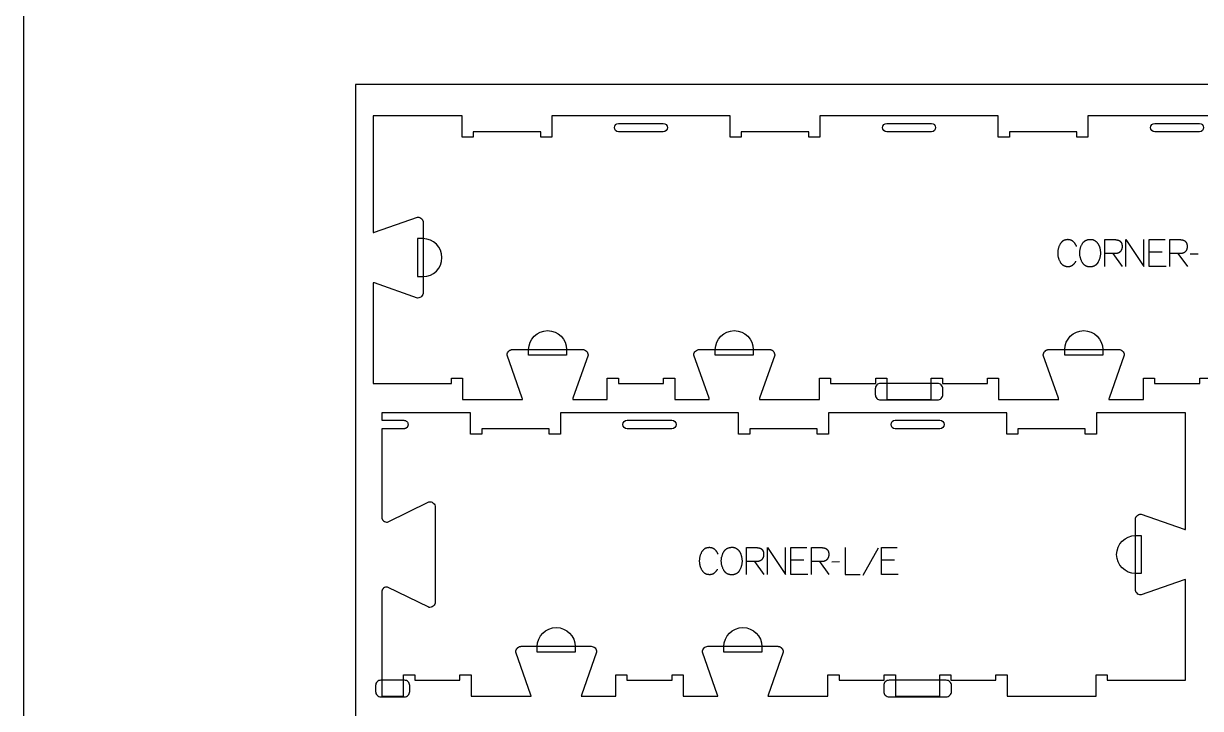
# Model space of a CAD drawing. Extents: x -34195 to -31012, y -17593 to -11999.
# Drawn here: x -34195 to -32878, y -14580 to -13813 of the extents above; entities that cross this region are included whole.
import ezdxf

# ---------------------------------------------------------------- set-up
doc = ezdxf.new("R2010")
doc.units = 0
for name, color, linetype in [('0_SHEET_SPRUCEPLY_2440X122', 1, 'CONTINUOUS'), ('1_ANYTOOL_1MMDEEP_LABELS_S', 2, 'CONTINUOUS'), ('3_ANYTOOL_CUTTHROUGH_INSID', 4, 'CONTINUOUS'), ('4_ANYTOOL_CUTTHROUGH_OUTSI', 5, 'CONTINUOUS'), ('5_ANYTOOL_HALF_MILL_9MM_IN', 3, 'CONTINUOUS'), ('DONOTCUT', 18, 'CONTINUOUS')]:
    doc.layers.add(name, color=color, linetype=linetype)

msp = doc.modelspace()

# ---------------------------------------------------------------- linework, layer by layer
at = {"layer": '0_SHEET_SPRUCEPLY_2440X122'}
msp.add_lwpolyline([(-33823.6, -13881.7), (-33823.6, -15101.7), (-31383.6, -15101.7), (-31383.6, -13881.7)], close=True, dxfattribs=at)
at = {"layer": '1_ANYTOOL_1MMDEEP_LABELS_S'}
for points in [[(-33016.8, -14062.7), (-33017, -14062.3), (-33017.2, -14061.9), (-33017.3, -14061.6), (-33017.5, -14061.2), (-33017.7, -14060.8), (-33017.9, -14060.5), (-33018.2, -14060.1), (-33018.4, -14059.8), (-33018.6, -14059.4), (-33018.9, -14059.1), (-33019.1, -14058.8), (-33019.4, -14058.5), (-33019.7, -14058.2), (-33020, -14057.9), (-33020.3, -14057.6), (-33020.6, -14057.4), (-33020.7, -14057.2), (-33020.9, -14057.1), (-33021.1, -14057), (-33021.2, -14056.9), (-33021.4, -14056.7), (-33021.6, -14056.6), (-33021.7, -14056.5), (-33021.9, -14056.4), (-33022.1, -14056.3), (-33022.3, -14056.2), (-33022.4, -14056.1), (-33022.6, -14056.1), (-33022.8, -14056), (-33023, -14055.9), (-33023.2, -14055.8), (-33023.4, -14055.8), (-33023.6, -14055.7), (-33023.7, -14055.6), (-33023.9, -14055.6), (-33024.1, -14055.5), (-33024.3, -14055.5), (-33024.5, -14055.4), (-33024.7, -14055.4), (-33025, -14055.4), (-33025.2, -14055.3), (-33025.4, -14055.3), (-33025.6, -14055.3), (-33025.8, -14055.3), (-33026, -14055.3), (-33026.2, -14055.2), (-33026.5, -14055.2), (-33026.7, -14055.2), (-33027, -14055.2), (-33027.4, -14055.3), (-33027.7, -14055.3), (-33028, -14055.3), (-33028.3, -14055.3), (-33028.7, -14055.4), (-33029, -14055.5), (-33029.3, -14055.5), (-33029.6, -14055.6), (-33029.9, -14055.7), (-33030.2, -14055.8), (-33030.5, -14055.9), (-33030.7, -14056), (-33030.9, -14056.1), (-33031, -14056.1), (-33031.1, -14056.2), (-33031.3, -14056.3), (-33031.4, -14056.3), (-33031.5, -14056.4), (-33031.7, -14056.5), (-33031.8, -14056.6), (-33031.9, -14056.6), (-33032, -14056.7), (-33032.2, -14056.8), (-33032.3, -14056.9), (-33032.4, -14057), (-33032.5, -14057.1), (-33032.8, -14057.3), (-33033, -14057.5), (-33033.2, -14057.7), (-33033.4, -14057.9), (-33033.7, -14058.1), (-33033.9, -14058.3), (-33034.1, -14058.6), (-33034.3, -14058.8), (-33034.5, -14059.1), (-33034.7, -14059.4), (-33034.8, -14059.6), (-33035, -14059.9), (-33035.4, -14060.5), (-33035.7, -14061.1), (-33036, -14061.7), (-33036.3, -14062.3), (-33036.5, -14062.9), (-33036.7, -14063.6), (-33036.9, -14064.2), (-33037.1, -14064.8), (-33037.3, -14065.5), (-33037.4, -14066.2), (-33037.6, -14066.8), (-33037.7, -14067.5), (-33037.7, -14068.2), (-33037.8, -14068.8), (-33037.8, -14069.5), (-33037.8, -14070.2), (-33037.8, -14070.9), (-33037.8, -14071.6), (-33037.7, -14072.3), (-33037.7, -14073), (-33037.6, -14073.7), (-33037.4, -14074.3), (-33037.3, -14075), (-33037.2, -14075.3), (-33037.1, -14075.6), (-33037, -14075.9), (-33036.9, -14076.3), (-33036.8, -14076.6), (-33036.7, -14076.9), (-33036.6, -14077.2), (-33036.5, -14077.5), (-33036.2, -14078.1), (-33035.9, -14078.7), (-33035.6, -14079.4), (-33035.3, -14080), (-33035, -14080.5), (-33034.8, -14080.8), (-33034.6, -14081.1), (-33034.4, -14081.4), (-33034.2, -14081.6), (-33034, -14081.9), (-33033.8, -14082.1), (-33033.6, -14082.4), (-33033.4, -14082.6), (-33033.1, -14082.8), (-33032.9, -14083), (-33032.7, -14083.2), (-33032.6, -14083.3), (-33032.4, -14083.4), (-33032.3, -14083.5), (-33032.2, -14083.6), (-33032.1, -14083.7), (-33031.9, -14083.7), (-33031.8, -14083.8), (-33031.7, -14083.9), (-33031.5, -14084), (-33031.4, -14084.1), (-33031.3, -14084.1), (-33031.1, -14084.2), (-33030.8, -14084.3), (-33030.6, -14084.5), (-33030.3, -14084.6), (-33030, -14084.7), (-33029.7, -14084.8), (-33029.4, -14084.9), (-33029.1, -14084.9), (-33028.7, -14085), (-33028.4, -14085.1), (-33028.1, -14085.1), (-33027.7, -14085.2), (-33027.4, -14085.2), (-33027.1, -14085.2), (-33026.7, -14085.2), (-33026.3, -14085.2), (-33026, -14085.2), (-33025.6, -14085.2), (-33025.4, -14085.2), (-33025.2, -14085.2), (-33025, -14085.2), (-33024.9, -14085.1), (-33024.7, -14085.1), (-33024.5, -14085.1), (-33024.3, -14085), (-33024.2, -14085), (-33024, -14085), (-33023.8, -14084.9), (-33023.7, -14084.9), (-33023.5, -14084.8), (-33023.3, -14084.8), (-33023.2, -14084.7), (-33023, -14084.7), (-33022.9, -14084.6), (-33022.7, -14084.5), (-33022.5, -14084.5), (-33022.4, -14084.4), (-33022.2, -14084.3), (-33022.1, -14084.2), (-33022, -14084.2), (-33021.8, -14084.1), (-33021.7, -14084), (-33021.5, -14083.9), (-33021.4, -14083.8), (-33021.3, -14083.7), (-33021.1, -14083.6), (-33020.9, -14083.4), (-33020.6, -14083.2), (-33020.3, -14083), (-33020.1, -14082.7), (-33019.8, -14082.5), (-33019.6, -14082.3), (-33019.4, -14082), (-33019.1, -14081.7), (-33018.9, -14081.5), (-33018.7, -14081.2), (-33018.5, -14080.9), (-33018.3, -14080.6), (-33018.1, -14080.3), (-33017.9, -14080), (-33017.7, -14079.7), (-33017.5, -14079.4)], [(-32985.2, -14085.2), (-32985.2, -14055.2), (-32973.8, -14055.2), (-32973.3, -14055.2), (-32972.8, -14055.3), (-32972.6, -14055.3), (-32972.4, -14055.3), (-32972.2, -14055.3), (-32971.9, -14055.4), (-32971.7, -14055.4), (-32971.5, -14055.4), (-32971.3, -14055.5), (-32971.1, -14055.5), (-32970.9, -14055.6), (-32970.7, -14055.6), (-32970.5, -14055.7), (-32970.3, -14055.7), (-32970.1, -14055.8), (-32969.9, -14055.9), (-32969.8, -14055.9), (-32969.6, -14056), (-32969.4, -14056.1), (-32969.3, -14056.2), (-32969.1, -14056.2), (-32968.9, -14056.3), (-32968.8, -14056.4), (-32968.6, -14056.5), (-32968.5, -14056.6), (-32968.4, -14056.7), (-32968.2, -14056.8), (-32968.1, -14057), (-32967.9, -14057.1), (-32967.8, -14057.2), (-32967.7, -14057.3), (-32967.6, -14057.4), (-32967.5, -14057.6), (-32967.4, -14057.7), (-32967.2, -14057.9), (-32967.1, -14058), (-32967, -14058.1), (-32967, -14058.3), (-32966.9, -14058.5), (-32966.8, -14058.6), (-32966.7, -14058.8), (-32966.6, -14058.9), (-32966.5, -14059.1), (-32966.5, -14059.3), (-32966.4, -14059.5), (-32966.3, -14059.6), (-32966.3, -14059.8), (-32966.2, -14060), (-32966.2, -14060.2), (-32966.1, -14060.4), (-32966.1, -14060.6), (-32966, -14060.8), (-32966, -14061), (-32966, -14061.2), (-32965.9, -14061.5), (-32965.9, -14061.7), (-32965.9, -14061.9), (-32965.9, -14062.1), (-32965.8, -14062.6), (-32965.8, -14063.1), (-32965.8, -14063.3), (-32965.8, -14063.4), (-32965.8, -14063.6), (-32965.9, -14063.8), (-32965.9, -14063.9), (-32965.9, -14064.1), (-32965.9, -14064.3), (-32965.9, -14064.5), (-32966, -14064.6), (-32966, -14064.8), (-32966, -14065), (-32966.1, -14065.1), (-32966.1, -14065.3), (-32966.2, -14065.5), (-32966.2, -14065.6), (-32966.3, -14065.8), (-32966.3, -14065.9), (-32966.4, -14066.1), (-32966.5, -14066.3), (-32966.5, -14066.4), (-32966.6, -14066.6), (-32966.7, -14066.7), (-32966.7, -14066.9), (-32966.8, -14067.1), (-32966.9, -14067.2), (-32967, -14067.4), (-32967.1, -14067.5), (-32967.2, -14067.7), (-32967.3, -14067.8), (-32967.4, -14068), (-32967.5, -14068.1), (-32967.6, -14068.3), (-32967.7, -14068.4), (-32967.8, -14068.5), (-32968, -14068.7), (-32968.1, -14068.8), (-32968.2, -14068.9), (-32968.3, -14069.1), (-32968.4, -14069.2), (-32968.6, -14069.3), (-32968.7, -14069.4), (-32968.8, -14069.5), (-32969, -14069.6), (-32969.1, -14069.7), (-32969.3, -14069.8), (-32969.4, -14069.9), (-32969.5, -14070), (-32969.7, -14070.1), (-32969.8, -14070.1), (-32970, -14070.2), (-32970.2, -14070.3), (-32970.3, -14070.3), (-32970.5, -14070.4), (-32970.6, -14070.4), (-32970.8, -14070.5), (-32971, -14070.5), (-32971.1, -14070.6), (-32971.3, -14070.6), (-32971.5, -14070.6), (-32971.7, -14070.6), (-32971.8, -14070.7), (-32972, -14070.7), (-32972.2, -14070.7), (-32974.1, -14070.8), (-32976.2, -14070.8), (-32985.1, -14070.8)], [(-32961.6, -14085.2), (-32961.6, -14055.2), (-32941.6, -14085.2), (-32941.6, -14055.2)], [(-32916.6, -14085.2), (-32935.5, -14085.2), (-32935.5, -14055.2), (-32917.7, -14055.2)], [(-32912.3, -14085.2), (-32912.3, -14055.2), (-32900.9, -14055.2), (-32900.5, -14055.2), (-32900, -14055.3), (-32899.7, -14055.3), (-32899.5, -14055.3), (-32899.3, -14055.3), (-32899.1, -14055.4), (-32898.9, -14055.4), (-32898.6, -14055.4), (-32898.4, -14055.5), (-32898.2, -14055.5), (-32898, -14055.6), (-32897.8, -14055.6), (-32897.6, -14055.7), (-32897.5, -14055.7), (-32897.3, -14055.8), (-32897.1, -14055.9), (-32896.9, -14055.9), (-32896.7, -14056), (-32896.6, -14056.1), (-32896.4, -14056.2), (-32896.2, -14056.2), (-32896.1, -14056.3), (-32895.9, -14056.4), (-32895.8, -14056.5), (-32895.6, -14056.6), (-32895.5, -14056.7), (-32895.4, -14056.8), (-32895.2, -14057), (-32895.1, -14057.1), (-32895, -14057.2), (-32894.8, -14057.3), (-32894.7, -14057.4), (-32894.6, -14057.6), (-32894.5, -14057.7), (-32894.4, -14057.9), (-32894.3, -14058), (-32894.2, -14058.1), (-32894.1, -14058.3), (-32894, -14058.5), (-32893.9, -14058.6), (-32893.8, -14058.8), (-32893.8, -14058.9), (-32893.7, -14059.1), (-32893.6, -14059.3), (-32893.5, -14059.5), (-32893.5, -14059.6), (-32893.4, -14059.8), (-32893.4, -14060), (-32893.3, -14060.2), (-32893.3, -14060.4), (-32893.2, -14060.6), (-32893.2, -14060.8), (-32893.1, -14061), (-32893.1, -14061.2), (-32893.1, -14061.5), (-32893, -14061.7), (-32893, -14061.9), (-32893, -14062.1), (-32893, -14062.6), (-32893, -14063.1), (-32893, -14063.3), (-32893, -14063.4), (-32893, -14063.6), (-32893, -14063.8), (-32893, -14063.9), (-32893, -14064.1), (-32893.1, -14064.3), (-32893.1, -14064.5), (-32893.1, -14064.6), (-32893.1, -14064.8), (-32893.2, -14065), (-32893.2, -14065.1), (-32893.3, -14065.3), (-32893.3, -14065.5), (-32893.4, -14065.6), (-32893.4, -14065.8), (-32893.5, -14065.9), (-32893.5, -14066.1), (-32893.6, -14066.3), (-32893.7, -14066.4), (-32893.7, -14066.6), (-32893.8, -14066.7), (-32893.9, -14066.9), (-32894, -14067.1), (-32894.1, -14067.2), (-32894.1, -14067.4), (-32894.2, -14067.5), (-32894.3, -14067.7), (-32894.4, -14067.8), (-32894.5, -14068), (-32894.6, -14068.1), (-32894.8, -14068.3), (-32894.9, -14068.4), (-32895, -14068.5), (-32895.1, -14068.7), (-32895.2, -14068.8), (-32895.3, -14068.9), (-32895.5, -14069.1), (-32895.6, -14069.2), (-32895.7, -14069.3), (-32895.8, -14069.4), (-32896, -14069.5), (-32896.1, -14069.6), (-32896.3, -14069.7), (-32896.4, -14069.8), (-32896.5, -14069.9), (-32896.7, -14070), (-32896.8, -14070.1), (-32897, -14070.1), (-32897.1, -14070.2), (-32897.3, -14070.3), (-32897.5, -14070.3), (-32897.6, -14070.4), (-32897.8, -14070.4), (-32897.9, -14070.5), (-32898.1, -14070.5), (-32898.3, -14070.6), (-32898.4, -14070.6), (-32898.6, -14070.6), (-32898.8, -14070.6), (-32899, -14070.7), (-32899.2, -14070.7), (-32899.3, -14070.7), (-32901.3, -14070.8), (-32903.3, -14070.8), (-32912.3, -14070.8)], [(-32976.2, -14070.8), (-32965.7, -14085.3)], [(-32920.9, -14069.2), (-32935.5, -14069.2)], [(-32903.3, -14070.8), (-32892.8, -14085.3)], [(-32880.8, -14071.3), (-32889.6, -14071.4)], [(-33418, -14407.4), (-33418.1, -14407), (-33418.3, -14406.6), (-33418.5, -14406.2), (-33418.7, -14405.9), (-33418.9, -14405.5), (-33419.1, -14405.1), (-33419.3, -14404.8), (-33419.5, -14404.4), (-33419.8, -14404.1), (-33420, -14403.8), (-33420.3, -14403.5), (-33420.5, -14403.2), (-33420.8, -14402.9), (-33421.1, -14402.6), (-33421.4, -14402.3), (-33421.7, -14402), (-33421.9, -14401.9), (-33422, -14401.8), (-33422.2, -14401.7), (-33422.4, -14401.5), (-33422.5, -14401.4), (-33422.7, -14401.3), (-33422.9, -14401.2), (-33423, -14401.1), (-33423.2, -14401), (-33423.4, -14400.9), (-33423.6, -14400.8), (-33423.8, -14400.8), (-33423.9, -14400.7), (-33424.1, -14400.6), (-33424.3, -14400.5), (-33424.5, -14400.5), (-33424.7, -14400.4), (-33424.9, -14400.3), (-33425.1, -14400.3), (-33425.3, -14400.2), (-33425.5, -14400.2), (-33425.7, -14400.1), (-33425.9, -14400.1), (-33426.1, -14400.1), (-33426.3, -14400), (-33426.5, -14400), (-33426.7, -14400), (-33426.9, -14400), (-33427.2, -14399.9), (-33427.4, -14399.9), (-33427.6, -14399.9), (-33427.8, -14399.9), (-33428.2, -14399.9), (-33428.5, -14399.9), (-33428.8, -14400), (-33429.2, -14400), (-33429.5, -14400), (-33429.8, -14400.1), (-33430.1, -14400.1), (-33430.4, -14400.2), (-33430.7, -14400.3), (-33431, -14400.4), (-33431.3, -14400.5), (-33431.6, -14400.6), (-33431.9, -14400.7), (-33432, -14400.8), (-33432.1, -14400.8), (-33432.3, -14400.9), (-33432.4, -14401), (-33432.5, -14401), (-33432.7, -14401.1), (-33432.8, -14401.2), (-33432.9, -14401.2), (-33433.1, -14401.3), (-33433.2, -14401.4), (-33433.3, -14401.5), (-33433.4, -14401.6), (-33433.6, -14401.7), (-33433.7, -14401.8), (-33433.9, -14401.9), (-33434.1, -14402.1), (-33434.4, -14402.3), (-33434.6, -14402.6), (-33434.8, -14402.8), (-33435, -14403), (-33435.2, -14403.3), (-33435.4, -14403.5), (-33435.6, -14403.8), (-33435.8, -14404), (-33436, -14404.3), (-33436.2, -14404.6), (-33436.5, -14405.2), (-33436.8, -14405.8), (-33437.1, -14406.4), (-33437.4, -14407), (-33437.6, -14407.6), (-33437.9, -14408.3), (-33438.1, -14408.9), (-33438.3, -14409.5), (-33438.4, -14410.2), (-33438.6, -14410.8), (-33438.7, -14411.5), (-33438.8, -14412.2), (-33438.9, -14412.8), (-33438.9, -14413.5), (-33439, -14414.2), (-33439, -14414.9), (-33439, -14415.6), (-33438.9, -14416.3), (-33438.9, -14417), (-33438.8, -14417.7), (-33438.7, -14418.3), (-33438.6, -14419), (-33438.4, -14419.7), (-33438.3, -14420), (-33438.3, -14420.3), (-33438.2, -14420.6), (-33438.1, -14420.9), (-33438, -14421.3), (-33437.9, -14421.6), (-33437.7, -14421.9), (-33437.6, -14422.2), (-33437.4, -14422.8), (-33437.1, -14423.4), (-33436.8, -14424), (-33436.5, -14424.6), (-33436.1, -14425.2), (-33435.9, -14425.5), (-33435.7, -14425.8), (-33435.6, -14426.1), (-33435.4, -14426.3), (-33435.2, -14426.6), (-33434.9, -14426.8), (-33434.7, -14427.1), (-33434.5, -14427.3), (-33434.3, -14427.5), (-33434, -14427.7), (-33433.8, -14427.9), (-33433.7, -14428), (-33433.6, -14428.1), (-33433.4, -14428.2), (-33433.3, -14428.3), (-33433.2, -14428.4), (-33433.1, -14428.4), (-33432.9, -14428.5), (-33432.8, -14428.6), (-33432.7, -14428.7), (-33432.5, -14428.7), (-33432.4, -14428.8), (-33432.3, -14428.9), (-33432, -14429), (-33431.7, -14429.1), (-33431.4, -14429.3), (-33431.1, -14429.4), (-33430.8, -14429.5), (-33430.5, -14429.6), (-33430.2, -14429.6), (-33429.9, -14429.7), (-33429.5, -14429.8), (-33429.2, -14429.8), (-33428.9, -14429.8), (-33428.5, -14429.9), (-33428.2, -14429.9), (-33427.8, -14429.9), (-33427.5, -14429.9), (-33427.1, -14429.9), (-33426.7, -14429.9), (-33426.5, -14429.9), (-33426.4, -14429.9), (-33426.2, -14429.8), (-33426, -14429.8), (-33425.8, -14429.8), (-33425.6, -14429.8), (-33425.5, -14429.7), (-33425.3, -14429.7), (-33425.1, -14429.7), (-33425, -14429.6), (-33424.8, -14429.6), (-33424.6, -14429.5), (-33424.5, -14429.5), (-33424.3, -14429.4), (-33424.1, -14429.3), (-33424, -14429.3), (-33423.8, -14429.2), (-33423.7, -14429.2), (-33423.5, -14429.1), (-33423.4, -14429), (-33423.2, -14428.9), (-33423.1, -14428.8), (-33422.9, -14428.8), (-33422.8, -14428.7), (-33422.7, -14428.6), (-33422.5, -14428.5), (-33422.4, -14428.4), (-33422.3, -14428.3), (-33422, -14428.1), (-33421.7, -14427.9), (-33421.5, -14427.6), (-33421.2, -14427.4), (-33421, -14427.2), (-33420.7, -14426.9), (-33420.5, -14426.7), (-33420.3, -14426.4), (-33420.1, -14426.2), (-33419.8, -14425.9), (-33419.6, -14425.6), (-33419.4, -14425.3), (-33419.2, -14425), (-33419, -14424.7), (-33418.8, -14424.4), (-33418.7, -14424.1)], [(-33386.3, -14429.9), (-33386.3, -14399.9), (-33374.9, -14399.9), (-33374.4, -14399.9), (-33374, -14400), (-33373.7, -14400), (-33373.5, -14400), (-33373.3, -14400), (-33373.1, -14400), (-33372.9, -14400.1), (-33372.6, -14400.1), (-33372.4, -14400.2), (-33372.2, -14400.2), (-33372, -14400.2), (-33371.8, -14400.3), (-33371.6, -14400.4), (-33371.5, -14400.4), (-33371.3, -14400.5), (-33371.1, -14400.5), (-33370.9, -14400.6), (-33370.7, -14400.7), (-33370.6, -14400.8), (-33370.4, -14400.8), (-33370.2, -14400.9), (-33370.1, -14401), (-33369.9, -14401.1), (-33369.8, -14401.2), (-33369.6, -14401.3), (-33369.5, -14401.4), (-33369.4, -14401.5), (-33369.2, -14401.6), (-33369.1, -14401.8), (-33369, -14401.9), (-33368.8, -14402), (-33368.7, -14402.1), (-33368.6, -14402.3), (-33368.5, -14402.4), (-33368.4, -14402.5), (-33368.3, -14402.7), (-33368.2, -14402.8), (-33368.1, -14403), (-33368, -14403.1), (-33367.9, -14403.3), (-33367.8, -14403.5), (-33367.7, -14403.6), (-33367.7, -14403.8), (-33367.6, -14404), (-33367.5, -14404.2), (-33367.5, -14404.3), (-33367.4, -14404.5), (-33367.3, -14404.7), (-33367.3, -14404.9), (-33367.2, -14405.1), (-33367.2, -14405.3), (-33367.2, -14405.5), (-33367.1, -14405.7), (-33367.1, -14405.9), (-33367.1, -14406.1), (-33367, -14406.4), (-33367, -14406.6), (-33367, -14406.8), (-33367, -14407.3), (-33367, -14407.8), (-33367, -14407.9), (-33367, -14408.1), (-33367, -14408.3), (-33367, -14408.5), (-33367, -14408.6), (-33367, -14408.8), (-33367.1, -14409), (-33367.1, -14409.1), (-33367.1, -14409.3), (-33367.1, -14409.5), (-33367.2, -14409.7), (-33367.2, -14409.8), (-33367.3, -14410), (-33367.3, -14410.1), (-33367.4, -14410.3), (-33367.4, -14410.5), (-33367.5, -14410.6), (-33367.5, -14410.8), (-33367.6, -14411), (-33367.7, -14411.1), (-33367.7, -14411.3), (-33367.8, -14411.4), (-33367.9, -14411.6), (-33368, -14411.7), (-33368.1, -14411.9), (-33368.1, -14412), (-33368.2, -14412.2), (-33368.3, -14412.4), (-33368.4, -14412.5), (-33368.5, -14412.7), (-33368.6, -14412.8), (-33368.7, -14413), (-33368.9, -14413.1), (-33369, -14413.2), (-33369.1, -14413.4), (-33369.2, -14413.5), (-33369.3, -14413.6), (-33369.5, -14413.8), (-33369.6, -14413.9), (-33369.7, -14414), (-33369.8, -14414.1), (-33370, -14414.2), (-33370.1, -14414.3), (-33370.3, -14414.4), (-33370.4, -14414.5), (-33370.5, -14414.6), (-33370.7, -14414.7), (-33370.8, -14414.7), (-33371, -14414.8), (-33371.1, -14414.9), (-33371.3, -14414.9), (-33371.4, -14415), (-33371.6, -14415.1), (-33371.8, -14415.1), (-33371.9, -14415.2), (-33372.1, -14415.2), (-33372.3, -14415.2), (-33372.4, -14415.3), (-33372.6, -14415.3), (-33372.8, -14415.3), (-33373, -14415.4), (-33373.2, -14415.4), (-33373.3, -14415.4), (-33375.3, -14415.5), (-33377.3, -14415.5), (-33386.3, -14415.5)], [(-33362.8, -14429.9), (-33362.8, -14399.9), (-33342.7, -14429.9), (-33342.7, -14399.9)], [(-33317.7, -14429.9), (-33336.7, -14429.9), (-33336.7, -14399.9), (-33318.8, -14399.9)], [(-33313.4, -14429.9), (-33313.4, -14399.9), (-33302.1, -14399.9), (-33301.6, -14399.9), (-33301.1, -14400), (-33300.9, -14400), (-33300.7, -14400), (-33300.4, -14400), (-33300.2, -14400), (-33300, -14400.1), (-33299.8, -14400.1), (-33299.6, -14400.2), (-33299.4, -14400.2), (-33299.2, -14400.2), (-33299, -14400.3), (-33298.8, -14400.4), (-33298.6, -14400.4), (-33298.4, -14400.5), (-33298.2, -14400.5), (-33298.1, -14400.6), (-33297.9, -14400.7), (-33297.7, -14400.8), (-33297.5, -14400.8), (-33297.4, -14400.9), (-33297.2, -14401), (-33297.1, -14401.1), (-33296.9, -14401.2), (-33296.8, -14401.3), (-33296.6, -14401.4), (-33296.5, -14401.5), (-33296.4, -14401.6), (-33296.2, -14401.8), (-33296.1, -14401.9), (-33296, -14402), (-33295.9, -14402.1), (-33295.7, -14402.3), (-33295.6, -14402.4), (-33295.5, -14402.5), (-33295.4, -14402.7), (-33295.3, -14402.8), (-33295.2, -14403), (-33295.1, -14403.1), (-33295.1, -14403.3), (-33295, -14403.5), (-33294.9, -14403.6), (-33294.8, -14403.8), (-33294.7, -14404), (-33294.7, -14404.2), (-33294.6, -14404.3), (-33294.5, -14404.5), (-33294.5, -14404.7), (-33294.4, -14404.9), (-33294.4, -14405.1), (-33294.3, -14405.3), (-33294.3, -14405.5), (-33294.3, -14405.7), (-33294.2, -14405.9), (-33294.2, -14406.1), (-33294.2, -14406.4), (-33294.2, -14406.6), (-33294.1, -14406.8), (-33294.1, -14407.3), (-33294.1, -14407.8), (-33294.1, -14407.9), (-33294.1, -14408.1), (-33294.1, -14408.3), (-33294.1, -14408.5), (-33294.2, -14408.6), (-33294.2, -14408.8), (-33294.2, -14409), (-33294.2, -14409.1), (-33294.3, -14409.3), (-33294.3, -14409.5), (-33294.3, -14409.7), (-33294.4, -14409.8), (-33294.4, -14410), (-33294.4, -14410.1), (-33294.5, -14410.3), (-33294.6, -14410.5), (-33294.6, -14410.6), (-33294.7, -14410.8), (-33294.7, -14411), (-33294.8, -14411.1), (-33294.9, -14411.3), (-33295, -14411.4), (-33295, -14411.6), (-33295.1, -14411.7), (-33295.2, -14411.9), (-33295.3, -14412), (-33295.4, -14412.2), (-33295.5, -14412.4), (-33295.6, -14412.5), (-33295.7, -14412.7), (-33295.8, -14412.8), (-33295.9, -14413), (-33296, -14413.1), (-33296.1, -14413.2), (-33296.2, -14413.4), (-33296.4, -14413.5), (-33296.5, -14413.6), (-33296.6, -14413.8), (-33296.7, -14413.9), (-33296.9, -14414), (-33297, -14414.1), (-33297.1, -14414.2), (-33297.3, -14414.3), (-33297.4, -14414.4), (-33297.5, -14414.5), (-33297.7, -14414.6), (-33297.8, -14414.7), (-33298, -14414.7), (-33298.1, -14414.8), (-33298.3, -14414.9), (-33298.4, -14414.9), (-33298.6, -14415), (-33298.7, -14415.1), (-33298.9, -14415.1), (-33299.1, -14415.2), (-33299.2, -14415.2), (-33299.4, -14415.2), (-33299.6, -14415.3), (-33299.8, -14415.3), (-33299.9, -14415.3), (-33300.1, -14415.4), (-33300.3, -14415.4), (-33300.5, -14415.4), (-33302.4, -14415.5), (-33304.4, -14415.5), (-33313.4, -14415.5)], [(-33275.9, -14399.9), (-33275.9, -14429.9), (-33258.8, -14429.9)], [(-33238.7, -14400.4), (-33255.9, -14431.2)], [(-33216.3, -14429.9), (-33235.2, -14429.9), (-33235.2, -14399.9), (-33217.4, -14399.9)], [(-33377.3, -14415.5), (-33366.8, -14430)], [(-33322, -14413.9), (-33336.7, -14413.9)], [(-33304.4, -14415.5), (-33294, -14430)], [(-33282, -14416), (-33290.8, -14416.1)], [(-33220.6, -14413.9), (-33235.2, -14413.9)]]:
    msp.add_lwpolyline(points, dxfattribs=at)
for points in [[(-33001.2, -14054.9), (-33000.8, -14054.9), (-33000.5, -14054.9), (-33000.1, -14054.9), (-32999.7, -14055), (-32999.6, -14055), (-32999.4, -14055), (-32999.2, -14055.1), (-32999.1, -14055.1), (-32998.9, -14055.1), (-32998.7, -14055.2), (-32998.6, -14055.2), (-32998.4, -14055.3), (-32998.3, -14055.3), (-32998.1, -14055.4), (-32997.9, -14055.4), (-32997.8, -14055.5), (-32997.6, -14055.5), (-32997.5, -14055.6), (-32997.3, -14055.7), (-32997.2, -14055.7), (-32997, -14055.8), (-32996.9, -14055.9), (-32996.8, -14055.9), (-32996.6, -14056), (-32996.5, -14056.1), (-32996.4, -14056.2), (-32996.2, -14056.3), (-32996.1, -14056.4), (-32995.8, -14056.6), (-32995.6, -14056.8), (-32995.3, -14057), (-32995.1, -14057.2), (-32994.8, -14057.4), (-32994.6, -14057.6), (-32994.4, -14057.8), (-32994.2, -14058), (-32994, -14058.3), (-32993.8, -14058.5), (-32993.6, -14058.8), (-32993.4, -14059), (-32993.2, -14059.3), (-32993, -14059.6), (-32992.8, -14059.8), (-32992.6, -14060.1), (-32992.5, -14060.4), (-32992.3, -14060.7), (-32992.2, -14061), (-32992, -14061.3), (-32991.9, -14061.6), (-32991.7, -14061.9), (-32991.6, -14062.2), (-32991.5, -14062.5), (-32991.3, -14062.8), (-32991.2, -14063.1), (-32991.1, -14063.5), (-32991, -14063.8), (-32990.9, -14064.1), (-32990.8, -14064.5), (-32990.7, -14064.8), (-32990.7, -14065.1), (-32990.5, -14065.8), (-32990.4, -14066.5), (-32990.3, -14067.2), (-32990.2, -14067.8), (-32990.1, -14068.5), (-32990.1, -14069.1), (-32990.1, -14069.8), (-32990, -14070.4), (-32990.1, -14071), (-32990.1, -14071.7), (-32990.1, -14072.3), (-32990.2, -14073), (-32990.3, -14073.6), (-32990.4, -14074.2), (-32990.6, -14074.9), (-32990.7, -14075.5), (-32990.9, -14076.1), (-32991.1, -14076.8), (-32991.4, -14077.4), (-32991.6, -14078.1), (-32991.9, -14078.7), (-32992.2, -14079.3), (-32992.5, -14080), (-32992.8, -14080.6), (-32993, -14080.9), (-32993.2, -14081.2), (-32993.4, -14081.5), (-32993.5, -14081.8), (-32993.8, -14082.1), (-32994, -14082.3), (-32994.2, -14082.6), (-32994.4, -14082.8), (-32994.5, -14083), (-32994.6, -14083.1), (-32994.7, -14083.2), (-32994.8, -14083.3), (-32995, -14083.4), (-32995.1, -14083.5), (-32995.2, -14083.6), (-32995.3, -14083.7), (-32995.5, -14083.8), (-32995.6, -14083.9), (-32995.7, -14084), (-32995.8, -14084.1), (-32996, -14084.2), (-32996.1, -14084.3), (-32996.2, -14084.3), (-32996.4, -14084.4), (-32996.5, -14084.5), (-32996.6, -14084.6), (-32996.8, -14084.7), (-32996.9, -14084.7), (-32997.1, -14084.8), (-32997.2, -14084.9), (-32997.4, -14084.9), (-32997.5, -14085), (-32997.7, -14085), (-32997.8, -14085.1), (-32998, -14085.2), (-32998.1, -14085.2), (-32998.4, -14085.3), (-32998.8, -14085.4), (-32999.1, -14085.5), (-32999.4, -14085.5), (-32999.7, -14085.6), (-33000.1, -14085.6), (-33000.4, -14085.7), (-33000.8, -14085.7), (-33001.2, -14085.7), (-33001.5, -14085.7), (-33001.9, -14085.7), (-33002.3, -14085.7), (-33002.7, -14085.7), (-33003, -14085.6), (-33003.4, -14085.6), (-33003.7, -14085.5), (-33004.1, -14085.5), (-33004.4, -14085.4), (-33004.7, -14085.3), (-33005.1, -14085.2), (-33005.2, -14085.1), (-33005.4, -14085.1), (-33005.5, -14085), (-33005.7, -14085), (-33005.8, -14084.9), (-33006, -14084.8), (-33006.1, -14084.8), (-33006.3, -14084.7), (-33006.4, -14084.6), (-33006.6, -14084.6), (-33006.7, -14084.5), (-33006.9, -14084.4), (-33007, -14084.3), (-33007.1, -14084.2), (-33007.3, -14084.2), (-33007.4, -14084.1), (-33007.5, -14084), (-33007.7, -14083.9), (-33007.8, -14083.8), (-33007.9, -14083.7), (-33008, -14083.6), (-33008.2, -14083.5), (-33008.3, -14083.4), (-33008.4, -14083.3), (-33008.5, -14083.1), (-33008.6, -14083), (-33008.8, -14082.9), (-33008.9, -14082.8), (-33009, -14082.7), (-33009.1, -14082.5), (-33009.3, -14082.3), (-33009.5, -14082), (-33009.7, -14081.7), (-33009.9, -14081.4), (-33010.1, -14081.1), (-33010.3, -14080.8), (-33010.5, -14080.5), (-33010.8, -14079.9), (-33011.1, -14079.2), (-33011.4, -14078.6), (-33011.7, -14077.9), (-33011.9, -14077.3), (-33012.2, -14076.6), (-33012.4, -14076), (-33012.5, -14075.3), (-33012.7, -14074.7), (-33012.8, -14074), (-33013, -14073.4), (-33013.1, -14072.7), (-33013.1, -14072.1), (-33013.2, -14071.4), (-33013.2, -14070.8), (-33013.2, -14070.1), (-33013.2, -14069.4), (-33013.2, -14068.7), (-33013.1, -14068), (-33013, -14067.4), (-33012.9, -14066.7), (-33012.8, -14066), (-33012.7, -14065.4), (-33012.5, -14064.7), (-33012.3, -14064.1), (-33012.1, -14063.4), (-33011.9, -14062.8), (-33011.6, -14062.2), (-33011.3, -14061.5), (-33011, -14060.9), (-33010.7, -14060.3), (-33010.3, -14059.7), (-33010.2, -14059.4), (-33010, -14059.1), (-33009.8, -14058.9), (-33009.6, -14058.6), (-33009.4, -14058.3), (-33009.1, -14058.1), (-33008.9, -14057.8), (-33008.7, -14057.6), (-33008.6, -14057.5), (-33008.4, -14057.4), (-33008.3, -14057.3), (-33008.2, -14057.2), (-33008.1, -14057.1), (-33008, -14057), (-33007.8, -14056.9), (-33007.7, -14056.8), (-33007.6, -14056.7), (-33007.4, -14056.6), (-33007.3, -14056.5), (-33007.2, -14056.4), (-33007, -14056.3), (-33006.9, -14056.3), (-33006.7, -14056.2), (-33006.6, -14056.1), (-33006.5, -14056), (-33006.3, -14055.9), (-33006, -14055.8), (-33005.7, -14055.7), (-33005.4, -14055.6), (-33005.1, -14055.5), (-33004.8, -14055.4), (-33004.4, -14055.3), (-33004.1, -14055.2), (-33003.8, -14055.1), (-33003.4, -14055.1), (-33003.1, -14055), (-33002.7, -14055), (-33002.3, -14054.9), (-33002, -14054.9), (-33001.6, -14054.9)], [(-33402.3, -14399.6), (-33402, -14399.6), (-33401.6, -14399.6), (-33401.2, -14399.6), (-33400.9, -14399.7), (-33400.7, -14399.7), (-33400.5, -14399.7), (-33400.4, -14399.8), (-33400.2, -14399.8), (-33400, -14399.8), (-33399.9, -14399.9), (-33399.7, -14399.9), (-33399.5, -14399.9), (-33399.4, -14400), (-33399.2, -14400), (-33399.1, -14400.1), (-33398.9, -14400.2), (-33398.8, -14400.2), (-33398.6, -14400.3), (-33398.5, -14400.3), (-33398.3, -14400.4), (-33398.2, -14400.5), (-33398, -14400.6), (-33397.9, -14400.6), (-33397.8, -14400.7), (-33397.6, -14400.8), (-33397.5, -14400.9), (-33397.4, -14401), (-33397.2, -14401.1), (-33397, -14401.2), (-33396.7, -14401.4), (-33396.5, -14401.6), (-33396.2, -14401.8), (-33396, -14402.1), (-33395.8, -14402.3), (-33395.5, -14402.5), (-33395.3, -14402.7), (-33395.1, -14403), (-33394.9, -14403.2), (-33394.7, -14403.5), (-33394.5, -14403.7), (-33394.3, -14404), (-33394.1, -14404.3), (-33393.9, -14404.5), (-33393.8, -14404.8), (-33393.6, -14405.1), (-33393.4, -14405.4), (-33393.3, -14405.7), (-33393.1, -14406), (-33393, -14406.3), (-33392.9, -14406.6), (-33392.7, -14406.9), (-33392.6, -14407.2), (-33392.5, -14407.5), (-33392.4, -14407.8), (-33392.3, -14408.2), (-33392.2, -14408.5), (-33392.1, -14408.8), (-33392, -14409.1), (-33391.9, -14409.5), (-33391.8, -14409.8), (-33391.7, -14410.5), (-33391.5, -14411.2), (-33391.4, -14411.8), (-33391.3, -14412.5), (-33391.3, -14413.2), (-33391.2, -14413.8), (-33391.2, -14414.5), (-33391.2, -14415.1), (-33391.2, -14415.7), (-33391.2, -14416.4), (-33391.3, -14417), (-33391.4, -14417.6), (-33391.5, -14418.3), (-33391.6, -14418.9), (-33391.7, -14419.6), (-33391.9, -14420.2), (-33392.1, -14420.8), (-33392.3, -14421.5), (-33392.5, -14422.1), (-33392.7, -14422.7), (-33393, -14423.4), (-33393.3, -14424), (-33393.6, -14424.7), (-33393.9, -14425.3), (-33394.1, -14425.6), (-33394.3, -14425.9), (-33394.5, -14426.2), (-33394.7, -14426.5), (-33394.9, -14426.8), (-33395.1, -14427), (-33395.3, -14427.3), (-33395.5, -14427.5), (-33395.6, -14427.6), (-33395.8, -14427.8), (-33395.9, -14427.9), (-33396, -14428), (-33396.1, -14428.1), (-33396.2, -14428.2), (-33396.3, -14428.3), (-33396.5, -14428.4), (-33396.6, -14428.5), (-33396.7, -14428.6), (-33396.8, -14428.7), (-33397, -14428.8), (-33397.1, -14428.9), (-33397.2, -14429), (-33397.4, -14429), (-33397.5, -14429.1), (-33397.6, -14429.2), (-33397.8, -14429.3), (-33397.9, -14429.3), (-33398.1, -14429.4), (-33398.2, -14429.5), (-33398.4, -14429.6), (-33398.5, -14429.6), (-33398.6, -14429.7), (-33398.8, -14429.7), (-33398.9, -14429.8), (-33399.1, -14429.8), (-33399.3, -14429.9), (-33399.6, -14430), (-33399.9, -14430.1), (-33400.2, -14430.1), (-33400.5, -14430.2), (-33400.9, -14430.3), (-33401.2, -14430.3), (-33401.6, -14430.3), (-33401.9, -14430.4), (-33402.3, -14430.4), (-33402.7, -14430.4), (-33403, -14430.4), (-33403.4, -14430.4), (-33403.8, -14430.3), (-33404.2, -14430.3), (-33404.5, -14430.3), (-33404.9, -14430.2), (-33405.2, -14430.1), (-33405.5, -14430.1), (-33405.9, -14430), (-33406.2, -14429.9), (-33406.3, -14429.8), (-33406.5, -14429.8), (-33406.7, -14429.7), (-33406.8, -14429.7), (-33407, -14429.6), (-33407.1, -14429.5), (-33407.3, -14429.5), (-33407.4, -14429.4), (-33407.6, -14429.3), (-33407.7, -14429.3), (-33407.8, -14429.2), (-33408, -14429.1), (-33408.1, -14429), (-33408.3, -14428.9), (-33408.4, -14428.8), (-33408.5, -14428.8), (-33408.7, -14428.7), (-33408.8, -14428.6), (-33408.9, -14428.5), (-33409, -14428.4), (-33409.2, -14428.3), (-33409.3, -14428.2), (-33409.4, -14428.1), (-33409.5, -14427.9), (-33409.7, -14427.8), (-33409.8, -14427.7), (-33409.9, -14427.6), (-33410, -14427.5), (-33410.1, -14427.4), (-33410.2, -14427.2), (-33410.4, -14427), (-33410.7, -14426.7), (-33410.9, -14426.4), (-33411.1, -14426.1), (-33411.2, -14425.8), (-33411.4, -14425.5), (-33411.6, -14425.2), (-33411.9, -14424.6), (-33412.3, -14423.9), (-33412.5, -14423.3), (-33412.8, -14422.6), (-33413.1, -14422), (-33413.3, -14421.3), (-33413.5, -14420.7), (-33413.7, -14420), (-33413.8, -14419.4), (-33414, -14418.7), (-33414.1, -14418.1), (-33414.2, -14417.4), (-33414.3, -14416.8), (-33414.3, -14416.1), (-33414.4, -14415.4), (-33414.4, -14414.8), (-33414.4, -14414.1), (-33414.3, -14413.4), (-33414.3, -14412.7), (-33414.2, -14412.1), (-33414.1, -14411.4), (-33414, -14410.7), (-33413.8, -14410.1), (-33413.6, -14409.4), (-33413.5, -14408.8), (-33413.2, -14408.1), (-33413, -14407.5), (-33412.7, -14406.9), (-33412.5, -14406.2), (-33412.2, -14405.6), (-33411.8, -14405), (-33411.5, -14404.4), (-33411.3, -14404.1), (-33411.1, -14403.8), (-33410.9, -14403.5), (-33410.7, -14403.3), (-33410.5, -14403), (-33410.3, -14402.8), (-33410, -14402.5), (-33409.8, -14402.3), (-33409.7, -14402.2), (-33409.6, -14402.1), (-33409.5, -14402), (-33409.3, -14401.9), (-33409.2, -14401.8), (-33409.1, -14401.7), (-33409, -14401.6), (-33408.8, -14401.5), (-33408.7, -14401.4), (-33408.6, -14401.3), (-33408.4, -14401.2), (-33408.3, -14401.1), (-33408.2, -14401), (-33408, -14400.9), (-33407.9, -14400.9), (-33407.7, -14400.8), (-33407.6, -14400.7), (-33407.5, -14400.6), (-33407.2, -14400.5), (-33406.9, -14400.4), (-33406.5, -14400.3), (-33406.2, -14400.1), (-33405.9, -14400), (-33405.6, -14400), (-33405.2, -14399.9), (-33404.9, -14399.8), (-33404.6, -14399.7), (-33404.2, -14399.7), (-33403.8, -14399.7), (-33403.5, -14399.6), (-33403.1, -14399.6), (-33402.7, -14399.6)]]:
    msp.add_lwpolyline(points, close=True, dxfattribs=at)
at = {"layer": '3_ANYTOOL_CUTTHROUGH_INSID', "color": 4}
for points in [[(-33479.3, -13934.6), (-33529.3, -13934.6, -1), (-33529.3, -13925.1), (-33479.3, -13925.1, -1)], [(-33179.3, -13934.6), (-33229.3, -13934.6, -1), (-33229.3, -13925.1), (-33179.3, -13925.1, -1)], [(-32879.3, -13934.6), (-32929.3, -13934.6, -1), (-32929.3, -13925.1), (-32879.3, -13925.1, -1)], [(-33469.7, -14266.9), (-33519.7, -14266.9, -1), (-33519.7, -14257.4), (-33469.7, -14257.4, -1)], [(-33169.7, -14266.9), (-33219.7, -14266.9, -1), (-33219.7, -14257.4), (-33169.7, -14257.4, -1)]]:
    msp.add_lwpolyline(points, format="xyb", close=True, dxfattribs=at)
at = {"layer": '4_ANYTOOL_CUTTHROUGH_OUTSI', "color": 5}
msp.add_lwpolyline([(-32804.5, -13916.6), (-33004, -13916.6), (-33004, -13940.6), (-33016.5, -13940.6), (-33016.5, -13934.6), (-33092, -13934.6), (-33092, -13940.6), (-33104.5, -13940.6), (-33104.5, -13940.3), (-33104.5, -13940.3), (-33104.5, -13916.6), (-33304, -13916.6), (-33304, -13940.6), (-33316.5, -13940.6), (-33316.5, -13934.6), (-33392, -13934.6), (-33392, -13940.6), (-33404.5, -13940.6), (-33404.5, -13916.6), (-33604, -13916.6), (-33604, -13940.6), (-33616.5, -13940.6), (-33616.5, -13934.6), (-33692, -13934.6), (-33692, -13940.6), (-33704.5, -13940.6), (-33704.5, -13940.3), (-33704.5, -13940.3), (-33704.5, -13916.6), (-33804, -13916.6), (-33804, -14047.2), (-33804, -14047.2, 0.061485), (-33802.6, -14047), (-33754.3, -14030.1), (-33754.3, -14030.1), (-33754.3, -14030.1), (-33754.3, -14030.1, -0.198912), (-33749.8, -14031.9), (-33749.7, -14032), (-33749.6, -14032.1), (-33749.5, -14032.2), (-33749.4, -14032.4), (-33749.3, -14032.5), (-33749.2, -14032.6), (-33749.2, -14032.7), (-33749.1, -14032.9), (-33749, -14033), (-33748.9, -14033.1), (-33748.8, -14033.2), (-33748.8, -14033.4), (-33748.7, -14033.5), (-33748.6, -14033.7), (-33748.5, -14033.8), (-33748.5, -14033.9), (-33748.4, -14034.1), (-33748.4, -14034.2), (-33748.3, -14034.4), (-33748.3, -14034.5), (-33748.2, -14034.7), (-33748.2, -14034.8), (-33748.2, -14035), (-33748.1, -14035.1), (-33748.1, -14035.3), (-33748.1, -14035.4), (-33748.1, -14035.6), (-33748, -14035.7), (-33748, -14035.9), (-33748, -14036), (-33748, -14036.2), (-33748, -14036.3), (-33748, -14114.3, -0.414214), (-33754.3, -14120.6), (-33754.3, -14120.6), (-33754.3, -14120.6), (-33802.6, -14103.7), (-33802.6, -14103.7, 0.061485), (-33804, -14103.4), (-33804, -14216.1), (-33716.5, -14216.1), (-33716.5, -14210.1), (-33704, -14210.1), (-33704, -14210.3), (-33704, -14210.3), (-33704, -14234.1), (-33654.3, -14234.1), (-33636.8, -14234.1), (-33636.8, -14234.1, 0.061485), (-33637.1, -14232.7), (-33654, -14184.4), (-33654, -14184.4), (-33654, -14184.3), (-33654, -14184.3, -0.198912), (-33652.1, -14179.9), (-33652, -14179.8), (-33651.9, -14179.7), (-33651.8, -14179.6), (-33651.7, -14179.5), (-33651.6, -14179.4), (-33651.4, -14179.3), (-33651.3, -14179.2), (-33651.2, -14179.1), (-33651.1, -14179.1), (-33650.9, -14179), (-33650.8, -14178.9), (-33650.7, -14178.8), (-33650.5, -14178.8), (-33650.4, -14178.7), (-33650.2, -14178.6), (-33650.1, -14178.6), (-33650, -14178.5), (-33649.8, -14178.4), (-33649.7, -14178.4), (-33649.5, -14178.4), (-33649.4, -14178.3), (-33649.2, -14178.3), (-33649.1, -14178.2), (-33648.9, -14178.2), (-33648.8, -14178.2), (-33648.6, -14178.1), (-33648.5, -14178.1), (-33648.3, -14178.1), (-33648.2, -14178.1), (-33648, -14178.1), (-33647.9, -14178.1), (-33647.7, -14178.1), (-33569.7, -14178.1, -0.414214), (-33563.5, -14184.3), (-33563.5, -14184.4), (-33563.5, -14184.4), (-33580.4, -14232.7), (-33580.4, -14232.7, 0.061485), (-33580.6, -14234.1), (-33542, -14234.1), (-33542, -14210.1), (-33529.5, -14210.1), (-33529.5, -14216.1), (-33479, -14216.1), (-33479, -14210.1), (-33466.5, -14210.1), (-33466.5, -14234.1), (-33427.9, -14234.1), (-33427.9, -14234.1, 0.061485), (-33428.1, -14232.7), (-33445, -14184.4), (-33445.1, -14184.4), (-33445.1, -14184.3), (-33445.1, -14184.3, -0.414214), (-33438.8, -14178.1), (-33360.8, -14178.1), (-33360.7, -14178.1), (-33360.5, -14178.1), (-33360.4, -14178.1), (-33360.2, -14178.1), (-33360.1, -14178.1), (-33359.9, -14178.1), (-33359.8, -14178.2), (-33359.6, -14178.2), (-33359.5, -14178.2), (-33359.3, -14178.3), (-33359.2, -14178.3), (-33359, -14178.4), (-33358.9, -14178.4), (-33358.7, -14178.4), (-33358.6, -14178.5), (-33358.4, -14178.6), (-33358.3, -14178.6), (-33358.1, -14178.7), (-33358, -14178.8), (-33357.9, -14178.8), (-33357.7, -14178.9), (-33357.6, -14179), (-33357.5, -14179.1), (-33357.3, -14179.1), (-33357.2, -14179.2), (-33357.1, -14179.3), (-33357, -14179.4), (-33356.8, -14179.5), (-33356.7, -14179.6), (-33356.6, -14179.7), (-33356.5, -14179.8), (-33356.4, -14179.9, -0.198912), (-33354.6, -14184.3), (-33354.6, -14184.4), (-33354.6, -14184.4), (-33371.5, -14232.7), (-33371.5, -14232.7, 0.061485), (-33371.7, -14234.1), (-33354.3, -14234.1), (-33304.5, -14234.1), (-33304.5, -14210.1), (-33292, -14210.1), (-33292, -14216.1), (-33241.5, -14216.1), (-33241.5, -14210.1), (-33229, -14210.1), (-33229, -14234.1), (-33179.5, -14234.1), (-33179.5, -14210.1), (-33167, -14210.1), (-33167, -14216.1), (-33116.5, -14216.1), (-33116.5, -14210.1), (-33104, -14210.1), (-33104, -14234.1), (-33054.3, -14234.1), (-33036.8, -14234.1), (-33036.8, -14234.1, 0.061485), (-33037.1, -14232.7), (-33054, -14184.4), (-33054, -14184.4), (-33054, -14184.3), (-33054, -14184.3, -0.198912), (-33052.1, -14179.9), (-33052, -14179.8), (-33051.9, -14179.7), (-33051.8, -14179.6), (-33051.7, -14179.5), (-33051.6, -14179.4), (-33051.4, -14179.3), (-33051.3, -14179.2), (-33051.2, -14179.1), (-33051.1, -14179.1), (-33050.9, -14179), (-33050.8, -14178.9), (-33050.7, -14178.8), (-33050.5, -14178.8), (-33050.4, -14178.7), (-33050.2, -14178.6), (-33050.1, -14178.6), (-33050, -14178.5), (-33049.8, -14178.4), (-33049.7, -14178.4), (-33049.5, -14178.4), (-33049.4, -14178.3), (-33049.2, -14178.3), (-33049.1, -14178.2), (-33048.9, -14178.2), (-33048.8, -14178.2), (-33048.6, -14178.1), (-33048.5, -14178.1), (-33048.3, -14178.1), (-33048.2, -14178.1), (-33048, -14178.1), (-33047.9, -14178.1), (-33047.7, -14178.1), (-32969.7, -14178.1, -0.414214), (-32963.5, -14184.3), (-32963.5, -14184.4), (-32963.5, -14184.4), (-32980.4, -14232.7), (-32980.4, -14232.7, 0.061485), (-32980.6, -14234.1), (-32942, -14234.1), (-32942, -14210.1), (-32929.5, -14210.1), (-32929.5, -14216.1), (-32879, -14216.1), (-32879, -14210.1), (-32866.5, -14210.1)], format="xyb", dxfattribs=at)
msp.add_lwpolyline([(-33741.8, -14466.7), (-33787.8, -14444.1, 0.218803), (-33792.4, -14445.4), (-33792.6, -14445.5), (-33792.7, -14445.6), (-33792.8, -14445.7), (-33792.9, -14445.8), (-33793, -14445.9), (-33793.1, -14446), (-33793.2, -14446.1), (-33793.3, -14446.3), (-33793.4, -14446.4), (-33793.5, -14446.5), (-33793.6, -14446.7), (-33793.6, -14446.8), (-33793.7, -14446.9), (-33793.8, -14447.1), (-33793.9, -14447.2), (-33793.9, -14447.3), (-33794, -14447.5), (-33794.1, -14447.6), (-33794.1, -14447.8), (-33794.2, -14447.9), (-33794.2, -14448.1), (-33794.3, -14448.2), (-33794.3, -14448.4), (-33794.3, -14448.5), (-33794.4, -14448.7), (-33794.4, -14448.8), (-33794.4, -14449), (-33794.4, -14449.2), (-33794.5, -14449.3), (-33794.5, -14449.5), (-33794.5, -14449.6), (-33794.5, -14449.8), (-33794.5, -14566.4), (-33770, -14566.4), (-33770, -14542.4), (-33757.5, -14542.4), (-33757.5, -14548.4), (-33707, -14548.4), (-33707, -14542.4), (-33694.5, -14542.4), (-33694.5, -14566.4), (-33644.7, -14566.4), (-33627.3, -14566.4), (-33627.3, -14566.4, 0.061485), (-33627.5, -14565), (-33644.4, -14516.8), (-33644.4, -14516.7), (-33644.4, -14516.7), (-33644.4, -14516.7, -0.198912), (-33642.6, -14512.3), (-33642.5, -14512.2), (-33642.4, -14512.1), (-33642.3, -14512), (-33642.1, -14511.9), (-33642, -14511.8), (-33641.9, -14511.7), (-33641.8, -14511.6), (-33641.7, -14511.5), (-33641.5, -14511.4), (-33641.4, -14511.3), (-33641.3, -14511.2), (-33641.1, -14511.2), (-33641, -14511.1), (-33640.9, -14511), (-33640.7, -14511), (-33640.6, -14510.9), (-33640.4, -14510.8), (-33640.3, -14510.8), (-33640.1, -14510.7), (-33640, -14510.7), (-33639.8, -14510.7), (-33639.7, -14510.6), (-33639.5, -14510.6), (-33639.4, -14510.5), (-33639.2, -14510.5), (-33639.1, -14510.5), (-33638.9, -14510.5), (-33638.8, -14510.5), (-33638.6, -14510.4), (-33638.5, -14510.4), (-33638.3, -14510.4), (-33638.2, -14510.4), (-33560.2, -14510.4, -0.414214), (-33553.9, -14516.7), (-33553.9, -14516.7), (-33553.9, -14516.8), (-33570.8, -14565), (-33570.8, -14565, 0.061485), (-33571.1, -14566.4), (-33532.5, -14566.4), (-33532.5, -14542.4), (-33520, -14542.4), (-33520, -14548.4), (-33469.5, -14548.4), (-33469.5, -14542.4), (-33457, -14542.4), (-33457, -14566.4), (-33418.4, -14566.4), (-33418.4, -14566.4, 0.061485), (-33418.6, -14565), (-33435.5, -14516.8), (-33435.5, -14516.7), (-33435.5, -14516.7), (-33435.5, -14516.7, -0.414214), (-33429.3, -14510.4), (-33351.3, -14510.4), (-33351.1, -14510.4), (-33351, -14510.4), (-33350.8, -14510.4), (-33350.7, -14510.5), (-33350.5, -14510.5), (-33350.4, -14510.5), (-33350.2, -14510.5), (-33350.1, -14510.5), (-33349.9, -14510.6), (-33349.8, -14510.6), (-33349.6, -14510.7), (-33349.5, -14510.7), (-33349.3, -14510.7), (-33349.2, -14510.8), (-33349, -14510.8), (-33348.9, -14510.9), (-33348.7, -14511), (-33348.6, -14511), (-33348.5, -14511.1), (-33348.3, -14511.2), (-33348.2, -14511.2), (-33348, -14511.3), (-33347.9, -14511.4), (-33347.8, -14511.5), (-33347.7, -14511.6), (-33347.5, -14511.7), (-33347.4, -14511.8), (-33347.3, -14511.9), (-33347.2, -14512), (-33347.1, -14512.1), (-33347, -14512.2), (-33346.9, -14512.3, -0.198912), (-33345, -14516.7), (-33345, -14516.7), (-33345, -14516.8), (-33361.9, -14565), (-33361.9, -14565, 0.061485), (-33362.2, -14566.4), (-33295, -14566.4), (-33295, -14542.4), (-33282.5, -14542.4), (-33282.5, -14548.4), (-33232, -14548.4), (-33232, -14542.4), (-33219.5, -14542.4), (-33219.5, -14566.4), (-33170, -14566.4), (-33170, -14542.4), (-33157.5, -14542.4), (-33157.5, -14548.4), (-33107, -14548.4), (-33107, -14542.4), (-33094.5, -14542.4), (-33094.5, -14566.4), (-33044.7, -14566.4), (-32995, -14566.4), (-32995, -14566.4), (-32995, -14542.7), (-32995, -14542.4), (-32982.5, -14542.4), (-32982.5, -14548.4), (-32895, -14548.4), (-32895, -14435.8), (-32895, -14435.8, 0.061485), (-32896.4, -14436), (-32944.6, -14452.9), (-32944.7, -14452.9), (-32944.7, -14452.9), (-32944.7, -14452.9, -0.414214), (-32951, -14446.7), (-32951, -14368.7), (-32951, -14368.5), (-32951, -14368.4), (-32951, -14368.2), (-32950.9, -14368.1), (-32950.9, -14367.9), (-32950.9, -14367.8), (-32950.9, -14367.6), (-32950.9, -14367.5), (-32950.8, -14367.3), (-32950.8, -14367.2), (-32950.7, -14367), (-32950.7, -14366.9), (-32950.7, -14366.7), (-32950.6, -14366.6), (-32950.6, -14366.4), (-32950.5, -14366.3), (-32950.4, -14366.1), (-32950.4, -14366), (-32950.3, -14365.9), (-32950.2, -14365.7), (-32950.2, -14365.6), (-32950.1, -14365.5), (-32950, -14365.3), (-32949.9, -14365.2), (-32949.8, -14365.1), (-32949.7, -14364.9), (-32949.6, -14364.8), (-32949.5, -14364.7), (-32949.5, -14364.6), (-32949.4, -14364.5), (-32949.2, -14364.4), (-32949.1, -14364.3, -0.198912), (-32944.7, -14362.4), (-32944.7, -14362.4), (-32944.6, -14362.4), (-32896.4, -14379.3), (-32896.4, -14379.3, 0.061485), (-32895, -14379.6), (-32895, -14248.9), (-32994.5, -14248.9), (-32994.5, -14248.9), (-32994.5, -14272.7), (-32994.5, -14272.9), (-33007, -14272.9), (-33007, -14266.9), (-33082.5, -14266.9), (-33082.5, -14272.9), (-33095, -14272.9), (-33095, -14272.7), (-33095, -14272.7), (-33095, -14248.9), (-33294.5, -14248.9), (-33294.5, -14272.9), (-33307, -14272.9), (-33307, -14266.9), (-33382.5, -14266.9), (-33382.5, -14272.9), (-33395, -14272.9), (-33395, -14248.9), (-33594.5, -14248.9), (-33594.5, -14272.9), (-33607, -14272.9), (-33607, -14266.9), (-33682.5, -14266.9), (-33682.5, -14272.9), (-33695, -14272.9), (-33695, -14272.7), (-33695, -14272.7), (-33695, -14248.9), (-33794.5, -14248.9), (-33794.5, -14257.4), (-33769.7, -14257.4), (-33769.7, -14257.4, -0.414214), (-33765, -14262.2), (-33765, -14262.3), (-33765, -14262.4), (-33765, -14262.5), (-33765, -14262.6), (-33765, -14262.7), (-33765, -14262.8), (-33765, -14262.9), (-33765.1, -14263), (-33765.1, -14263.2), (-33765.1, -14263.3), (-33765.1, -14263.4), (-33765.2, -14263.5), (-33765.2, -14263.6), (-33765.2, -14263.7), (-33765.3, -14263.8), (-33765.3, -14263.9), (-33765.4, -14264), (-33765.4, -14264.1), (-33765.5, -14264.3), (-33765.5, -14264.4), (-33765.6, -14264.5), (-33765.6, -14264.6), (-33765.7, -14264.7), (-33765.7, -14264.8), (-33765.8, -14264.9), (-33765.9, -14265), (-33766, -14265.1), (-33766, -14265.2), (-33766.1, -14265.3), (-33766.2, -14265.4), (-33766.3, -14265.5), (-33766.4, -14265.5), (-33766.5, -14265.6), (-33766.5, -14265.7), (-33766.6, -14265.8), (-33766.7, -14265.9), (-33766.8, -14265.9), (-33766.9, -14266), (-33767, -14266.1), (-33767.1, -14266.2), (-33767.2, -14266.2), (-33767.3, -14266.3), (-33767.4, -14266.3), (-33767.5, -14266.4), (-33767.6, -14266.5), (-33767.8, -14266.5), (-33767.9, -14266.6), (-33768, -14266.6), (-33768.1, -14266.6), (-33768.2, -14266.7), (-33768.3, -14266.7), (-33768.4, -14266.7), (-33768.5, -14266.8), (-33768.6, -14266.8), (-33768.7, -14266.8), (-33768.9, -14266.9), (-33769, -14266.9), (-33769.1, -14266.9), (-33769.2, -14266.9), (-33769.3, -14266.9), (-33769.4, -14266.9), (-33769.5, -14266.9), (-33769.6, -14266.9), (-33769.7, -14266.9), (-33794.5, -14266.9), (-33794.5, -14365.6), (-33794.5, -14365.6), (-33794.5, -14365.7), (-33794.5, -14365.9), (-33794.5, -14366.1), (-33794.4, -14366.2), (-33794.4, -14366.4), (-33794.4, -14366.5), (-33794.4, -14366.7), (-33794.3, -14366.8), (-33794.3, -14367), (-33794.3, -14367.1), (-33794.2, -14367.3), (-33794.2, -14367.4), (-33794.1, -14367.6), (-33794.1, -14367.7), (-33794, -14367.9), (-33793.9, -14368), (-33793.9, -14368.2), (-33793.8, -14368.3), (-33793.7, -14368.4), (-33793.6, -14368.6), (-33793.6, -14368.7), (-33793.5, -14368.8), (-33793.4, -14369), (-33793.3, -14369.1), (-33793.2, -14369.2), (-33793.1, -14369.3), (-33793, -14369.5), (-33792.9, -14369.6), (-33792.8, -14369.7), (-33792.7, -14369.8), (-33792.6, -14369.9), (-33792.4, -14370, 0.218803), (-33787.8, -14371.3), (-33741.8, -14348.6), (-33741.8, -14348.6), (-33741.8, -14348.6), (-33741.8, -14348.6, -0.463455), (-33734.5, -14354.8), (-33734.5, -14460.6, -0.463455), (-33741.8, -14466.8), (-33741.8, -14466.8), (-33741.8, -14466.7)], format="xyb", close=True, dxfattribs=at)
at = {"layer": '5_ANYTOOL_HALF_MILL_9MM_IN', "color": 3}
for points in [[(-33748.3, -14096.6, 1), (-33748.3, -14054.1), (-33748.5, -14054.1), (-33754.5, -14054.1), (-33754.5, -14096.6), (-33748.5, -14096.6), (-33748.3, -14096.6)], [(-33630, -14178.3, -1), (-33587.5, -14178.3), (-33587.5, -14178.6), (-33587.5, -14184.6), (-33630, -14184.6), (-33630, -14178.6), (-33630, -14178.3)], [(-33421.1, -14178.3, -1), (-33378.6, -14178.3), (-33378.6, -14178.6), (-33378.6, -14184.6), (-33421.1, -14184.6), (-33421.1, -14178.6), (-33421.1, -14178.3)], [(-33030, -14178.3, -1), (-32987.5, -14178.3), (-32987.5, -14178.6), (-32987.5, -14184.6), (-33030, -14184.6), (-33030, -14178.6), (-33030, -14178.3)], [(-33236.1, -14216.1, 0.414214), (-33242.1, -14222.1), (-33242.1, -14228.6, 0.414214), (-33236.1, -14234.6), (-33172.4, -14234.6, 0.414214), (-33166.4, -14228.6), (-33166.4, -14222.1, 0.414214), (-33172.4, -14216.1)], [(-32950.7, -14428.9, -1), (-32950.7, -14386.4), (-32950.5, -14386.4), (-32944.5, -14386.4), (-32944.5, -14428.9), (-32950.5, -14428.9), (-32950.7, -14428.9)], [(-33620.4, -14510.7, -1), (-33577.9, -14510.7), (-33577.9, -14510.9), (-33577.9, -14516.9), (-33620.4, -14516.9), (-33620.4, -14510.9), (-33620.4, -14510.7)], [(-33411.5, -14510.7, -1), (-33369, -14510.7), (-33369, -14510.9), (-33369, -14516.9), (-33411.5, -14516.9), (-33411.5, -14510.9), (-33411.5, -14510.7)], [(-33795.3, -14548.4, 0.414214), (-33801.3, -14554.4), (-33801.3, -14560.9, 0.414214), (-33795.3, -14566.9), (-33769.1, -14566.9, 0.414214), (-33763.1, -14560.9), (-33763.1, -14554.4, 0.414214), (-33769.1, -14548.4)], [(-33226.6, -14548.4, 0.414214), (-33232.6, -14554.4), (-33232.6, -14560.9, 0.414214), (-33226.6, -14566.9), (-33162.8, -14566.9, 0.414214), (-33156.8, -14560.9), (-33156.8, -14554.4, 0.414214), (-33162.8, -14548.4)]]:
    msp.add_lwpolyline(points, format="xyb", close=True, dxfattribs=at)
at = {"layer": 'DONOTCUT'}
msp.add_lwpolyline([(-34195.3, -17592.7), (-31011.9, -17592.7), (-31011.9, -11999.3), (-34195.3, -11999.3)], close=True, dxfattribs=at)

doc.saveas('drawing.dxf')
